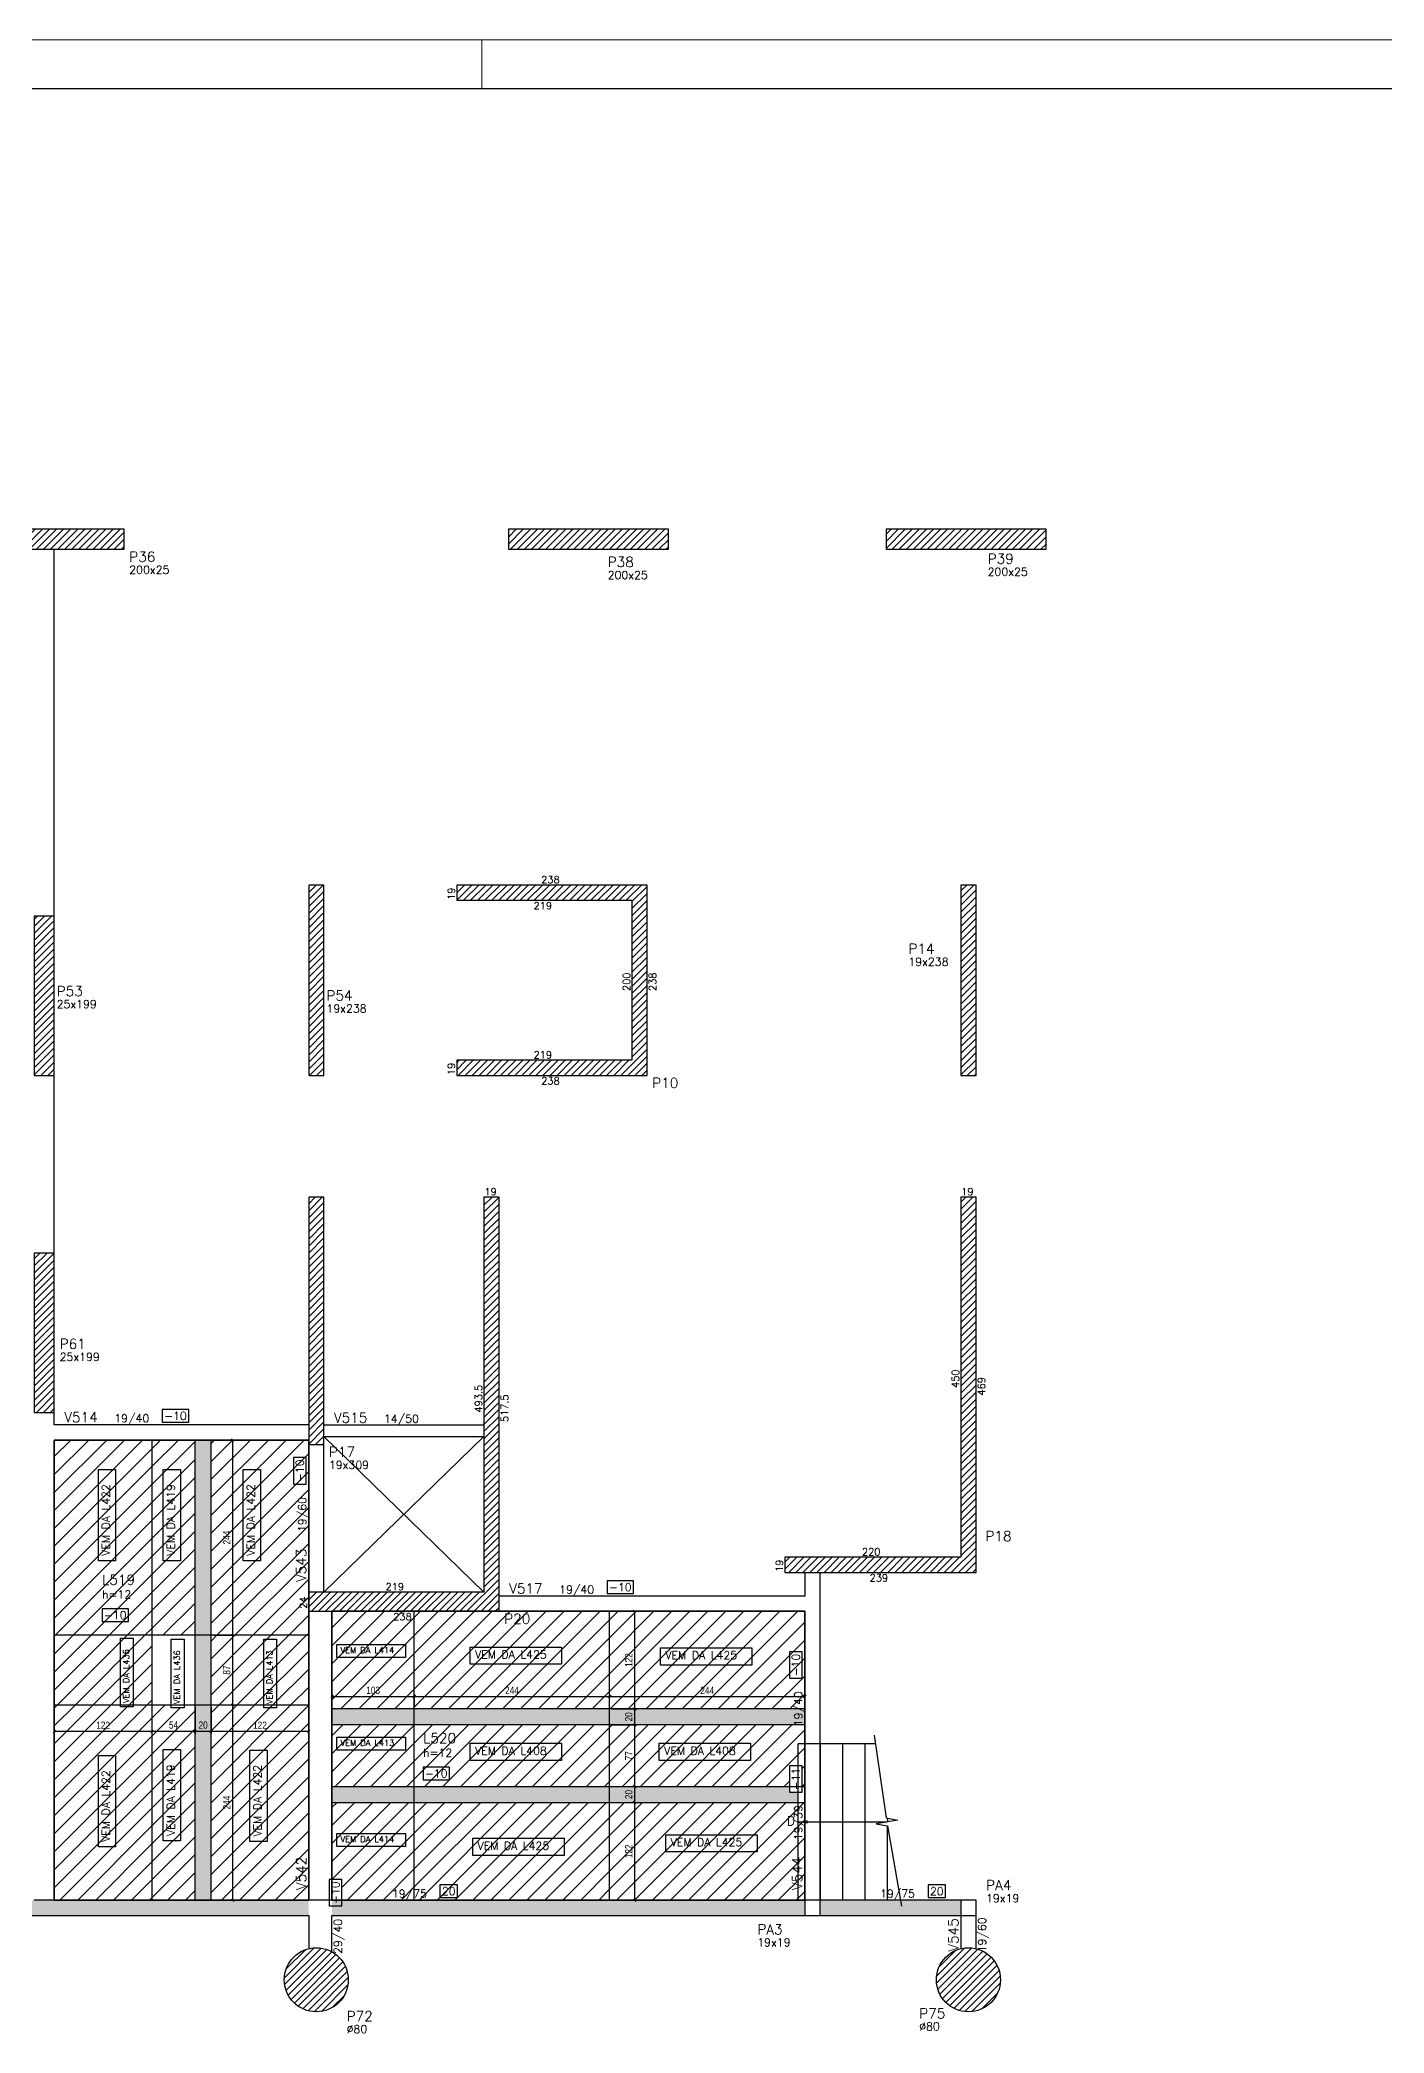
# Model space of a CAD drawing. Extents: x 1860 to 8661, y -614 to 3837.
# Drawn here: x 3598 to 5278, y 1347 to 3837 of the extents above; entities that cross this region are included whole.
import ezdxf
from ezdxf.enums import TextEntityAlignment as Align

# ---------------------------------------------------------------- set-up
doc = ezdxf.new("R2010")
doc.units = 0
for name, color, linetype in [('COTA', 241, 'Continuous'), ('F-AUX', 2, 'Continuous'), ('F-DESNIVEL-1', 254, 'Continuous'), ('F-ESCADAS', 2, 'Continuous'), ('F-LAJES-DIM', 2, 'Continuous'), ('F-LAJES-NOME', 4, 'Continuous'), ('F-PILARES-DIM', 172, 'Continuous'), ('F-PILARES-HACH', 174, 'Continuous'), ('F-PILARES-M', 170, 'Continuous'), ('F-PILARES-NOME', 170, 'Continuous'), ('F-PILARES-S', 170, 'Continuous'), ('F-VIGAS', 3, 'Continuous'), ('F-VIGAS-DIM', 2, 'Continuous'), ('F-VIGAS-NOME', 4, 'Continuous'), ('F-VÃO', 1, 'Continuous'), ('Painéis', 200, 'Continuous')]:
    doc.layers.add(name, color=color, linetype=linetype)
doc.layers.add('FOLHA', color=255, linetype='Continuous', lineweight=5)
doc.layers.add('Hachura', color=251, linetype='Continuous', lineweight=9)
doc.styles.add('5385-ARQ-PB-BAS-PLA-TER-TORRE-A-106-TXT$0$R60-75', font='romans.shx', dxfattribs={"height": 0.1125})
doc.styles.add('COTA TECNICA-50', font='techl___.ttf', dxfattribs={"height": 9})
doc.styles.add('MCP', font='romans.shx')
doc.styles.add('ROMANS', font='romans.shx')
doc.dimstyles.new('COTA PAINEL-50', dxfattribs={"dimtxt": 9, "dimasz": 3, "dimexe": 3, "dimexo": 3, "dimgap": 3, "dimtad": 1, "dimdec": 1, "dimzin": 12, "dimdsep": 46, "dimtxsty": 'COTA TECNICA-50', "dimblk1": 'OBLIQUE', "dimblk2": 'OBLIQUE', "dimsah": 1, "dimcen": 0.9, "dimclrd": 4, "dimclre": 4, "dimclrt": 240, "dimadec": 1, "dimazin": 3, "dimtfac": 1, "dimtdec": 1, "dimtmove": 0, "dimatfit": 3, "dimfxl": 1, "dimtolj": 1, "dimtzin": 12, "dimarcsym": 0})
pattern_1 = [(45, (4153.2724, 6897.782), (-4.4194174, 4.4194174), [])]

# ---------------------------------------------------------------- blocks, each defined once
blk = doc.blocks.new('*U10')
at = {"layer": 'F-LAJES-DIM', "color": 1}
blk.add_lwpolyline([(0, 0), (33, 0), (33, 16), (0, 16)], close=True, dxfattribs=at)
at = {"layer": 'F-LAJES-DIM', "style": 'MCP'}
blk.add_attdef('DIM', text='', height=10, dxfattribs=at).set_placement((16.5, 8), align=Align.MIDDLE_CENTER)
blk = doc.blocks.new('*U8')
at = {"layer": 'F-VIGAS-DIM', "color": 1}
blk.add_lwpolyline([(0, 0), (33, 0), (33, 16), (0, 16)], close=True, dxfattribs=at)
at = {"layer": 'F-VIGAS-DIM', "style": 'MCP'}
blk.add_attdef('DIM', text='', height=10, dxfattribs=at).set_placement((16.5, 8), align=Align.MIDDLE_CENTER)
blk = doc.blocks.new('*U7')
at = {"layer": 'F-VIGAS-DIM', "color": 1}
blk.add_lwpolyline([(0, 0), (22, 0), (22, 16), (0, 16)], close=True, dxfattribs=at)
at = {"layer": 'F-VIGAS-DIM', "style": 'MCP'}
blk.add_attdef('DIM', text='', height=10, dxfattribs=at).set_placement((11, 8), align=Align.MIDDLE_CENTER)
blk = doc.blocks.new('_Oblique')
at = {"color": 0, "linetype": 'ByBlock', "lineweight": -2}
blk.add_line((-0.5, -0.5), (0.5, 0.5), dxfattribs=at)
blk = doc.blocks.new('*D43')
at = {"layer": 'Defpoints', "color": 0, "transparency": 16777216}
for p in [(3616.3, 1756.8), (3738.3, 1756.8), (3738.3, 1723.9)]:
    blk.add_point(p, dxfattribs=at)
at = {"layer": 'Painéis', "color": 4, "lineweight": -2, "transparency": 16777216}
for p, q in [((3616.3, 1753.8), (3616.3, 1720.9)), ((3738.3, 1753.8), (3738.3, 1720.9)), ((3616.3, 1723.9), (3738.3, 1723.9))]:
    blk.add_line(p, q, dxfattribs=at)
at = {"layer": 'Painéis', "color": 4, "lineweight": -2, "transparency": 16777216, "xscale": 3, "yscale": 3, "zscale": 3, "rotation": 180}
blk.add_blockref('_Oblique', (3616.3, 1723.9), dxfattribs=at)
at = {"layer": 'Painéis', "color": 4, "lineweight": -2, "transparency": 16777216, "xscale": 3, "yscale": 3, "zscale": 3}
blk.add_blockref('_Oblique', (3738.3, 1723.9), dxfattribs=at)
at = {"layer": 'Painéis', "color": 240, "transparency": 16777216, "insert": (3677.3, 1731.4), "char_height": 9, "attachment_point": 5, "style": 'COTA TECNICA-50'}
blk.add_mtext('\\A1;122', dxfattribs=at)
blk = doc.blocks.new('*D44')
at = {"layer": 'Defpoints', "color": 0, "transparency": 16777216}
for p in [(3738.3, 1756.8), (3792.3, 1756.8), (3792.3, 1723.9)]:
    blk.add_point(p, dxfattribs=at)
at = {"layer": 'Painéis', "color": 4, "lineweight": -2, "transparency": 16777216}
for p, q in [((3738.3, 1753.8), (3738.3, 1720.9)), ((3792.3, 1753.8), (3792.3, 1720.9)), ((3738.3, 1723.9), (3792.3, 1723.9))]:
    blk.add_line(p, q, dxfattribs=at)
at = {"layer": 'Painéis', "color": 4, "lineweight": -2, "transparency": 16777216, "xscale": 3, "yscale": 3, "zscale": 3, "rotation": 180}
blk.add_blockref('_Oblique', (3738.3, 1723.9), dxfattribs=at)
at = {"layer": 'Painéis', "color": 4, "lineweight": -2, "transparency": 16777216, "xscale": 3, "yscale": 3, "zscale": 3}
blk.add_blockref('_Oblique', (3792.3, 1723.9), dxfattribs=at)
at = {"layer": 'Painéis', "color": 240, "transparency": 16777216, "insert": (3765.3, 1731.5), "char_height": 9, "attachment_point": 5, "style": 'COTA TECNICA-50'}
blk.add_mtext('\\A1;54', dxfattribs=at)
blk = doc.blocks.new('*D45')
at = {"layer": 'Defpoints', "color": 0, "transparency": 16777216}
for p in [(3792.3, 1756.8), (3812.3, 1756.8), (3812.3, 1723.9)]:
    blk.add_point(p, dxfattribs=at)
at = {"layer": 'Painéis', "color": 4, "lineweight": -2, "transparency": 16777216}
for p, q in [((3792.3, 1753.8), (3792.3, 1720.9)), ((3812.3, 1753.8), (3812.3, 1720.9)), ((3792.3, 1723.9), (3812.3, 1723.9))]:
    blk.add_line(p, q, dxfattribs=at)
at = {"layer": 'Painéis', "color": 4, "lineweight": -2, "transparency": 16777216, "xscale": 3, "yscale": 3, "zscale": 3, "rotation": 180}
blk.add_blockref('_Oblique', (3792.3, 1723.9), dxfattribs=at)
at = {"layer": 'Painéis', "color": 4, "lineweight": -2, "transparency": 16777216, "xscale": 3, "yscale": 3, "zscale": 3}
blk.add_blockref('_Oblique', (3812.3, 1723.9), dxfattribs=at)
at = {"layer": 'Painéis', "color": 240, "transparency": 16777216, "insert": (3802.3, 1731.5), "char_height": 9, "attachment_point": 5, "style": 'COTA TECNICA-50'}
blk.add_mtext('\\A1;20', dxfattribs=at)
blk = doc.blocks.new('*D46')
at = {"layer": 'Defpoints', "color": 0, "transparency": 16777216}
for p in [(3812.3, 1756.8), (3934.3, 1756.8), (3934.3, 1723.9)]:
    blk.add_point(p, dxfattribs=at)
at = {"layer": 'Painéis', "color": 4, "lineweight": -2, "transparency": 16777216}
for p, q in [((3812.3, 1753.8), (3812.3, 1720.9)), ((3934.3, 1753.8), (3934.3, 1720.9)), ((3812.3, 1723.9), (3934.3, 1723.9))]:
    blk.add_line(p, q, dxfattribs=at)
at = {"layer": 'Painéis', "color": 4, "lineweight": -2, "transparency": 16777216, "xscale": 3, "yscale": 3, "zscale": 3, "rotation": 180}
blk.add_blockref('_Oblique', (3812.3, 1723.9), dxfattribs=at)
at = {"layer": 'Painéis', "color": 4, "lineweight": -2, "transparency": 16777216, "xscale": 3, "yscale": 3, "zscale": 3}
blk.add_blockref('_Oblique', (3934.3, 1723.9), dxfattribs=at)
at = {"layer": 'Painéis', "color": 240, "transparency": 16777216, "insert": (3873.3, 1731.4), "char_height": 9, "attachment_point": 5, "style": 'COTA TECNICA-50'}
blk.add_mtext('\\A1;122', dxfattribs=at)
blk = doc.blocks.new('*D47')
at = {"layer": 'Defpoints', "color": 0, "transparency": 16777216}
for p in [(3812.3, 1756.8), (3839.3, 1756.8), (3812.3, 1512.8)]:
    blk.add_point(p, dxfattribs=at)
at = {"layer": 'Painéis', "color": 4, "lineweight": -2, "transparency": 16777216}
for p, q in [((3815.3, 1756.8), (3842.3, 1756.8)), ((3839.3, 1512.8), (3839.3, 1756.8)), ((3815.3, 1512.8), (3842.3, 1512.8))]:
    blk.add_line(p, q, dxfattribs=at)
at = {"layer": 'Painéis', "color": 4, "lineweight": -2, "transparency": 16777216, "xscale": 3, "yscale": 3, "zscale": 3}
for p, rotation in [((3839.3, 1756.8), 90), ((3839.3, 1512.8), 270)]:
    blk.add_blockref('_Oblique', p, dxfattribs=dict(at, rotation=rotation))
at = {"layer": 'Painéis', "color": 240, "transparency": 16777216, "insert": (3831.8, 1634.8), "char_height": 9, "attachment_point": 5, "rotation": 90, "style": 'COTA TECNICA-50'}
blk.add_mtext('\\A1;244', dxfattribs=at)
blk = doc.blocks.new('*D48')
at = {"layer": 'Defpoints', "color": 0, "transparency": 16777216}
for p in [(3812.3, 1843.8), (3839.3, 1843.8), (3812.3, 1756.8)]:
    blk.add_point(p, dxfattribs=at)
at = {"layer": 'Painéis', "color": 4, "lineweight": -2, "transparency": 16777216}
for p, q in [((3815.3, 1843.8), (3842.3, 1843.8)), ((3839.3, 1756.8), (3839.3, 1843.8)), ((3815.3, 1756.8), (3842.3, 1756.8))]:
    blk.add_line(p, q, dxfattribs=at)
at = {"layer": 'Painéis', "color": 4, "lineweight": -2, "transparency": 16777216, "xscale": 3, "yscale": 3, "zscale": 3}
for p, rotation in [((3839.3, 1843.8), 90), ((3839.3, 1756.8), 270)]:
    blk.add_blockref('_Oblique', p, dxfattribs=dict(at, rotation=rotation))
at = {"layer": 'Painéis', "color": 240, "transparency": 16777216, "insert": (3831.7, 1800.3), "char_height": 9, "attachment_point": 5, "rotation": 90, "style": 'COTA TECNICA-50'}
blk.add_mtext('\\A1;87', dxfattribs=at)
blk = doc.blocks.new('*D49')
at = {"layer": 'Defpoints', "color": 0, "transparency": 16777216}
for p in [(3812.3, 2087.8), (3839.3, 2087.8), (3812.3, 1843.8)]:
    blk.add_point(p, dxfattribs=at)
at = {"layer": 'Painéis', "color": 4, "lineweight": -2, "transparency": 16777216}
for p, q in [((3815.3, 2087.8), (3842.3, 2087.8)), ((3839.3, 1843.8), (3839.3, 2087.8)), ((3815.3, 1843.8), (3842.3, 1843.8))]:
    blk.add_line(p, q, dxfattribs=at)
at = {"layer": 'Painéis', "color": 4, "lineweight": -2, "transparency": 16777216, "xscale": 3, "yscale": 3, "zscale": 3}
for p, rotation in [((3839.3, 2087.8), 90), ((3839.3, 1843.8), 270)]:
    blk.add_blockref('_Oblique', p, dxfattribs=dict(at, rotation=rotation))
at = {"layer": 'Painéis', "color": 240, "transparency": 16777216, "insert": (3831.8, 1965.8), "char_height": 9, "attachment_point": 5, "rotation": 90, "style": 'COTA TECNICA-50'}
blk.add_mtext('\\A1;244', dxfattribs=at)
blk = doc.blocks.new('*D50')
at = {"layer": 'Defpoints', "color": 0, "transparency": 16777216}
for p in [(3963.3, 1751.8), (4066.3, 1767.3), (4066.3, 1751.8)]:
    blk.add_point(p, dxfattribs=at)
at = {"layer": 'Painéis', "color": 4, "lineweight": -2, "transparency": 16777216}
for p, q in [((3963.3, 1754.8), (3963.3, 1770.3)), ((4066.3, 1754.8), (4066.3, 1770.3)), ((3963.3, 1767.3), (4066.3, 1767.3))]:
    blk.add_line(p, q, dxfattribs=at)
at = {"layer": 'Painéis', "color": 4, "lineweight": -2, "transparency": 16777216, "xscale": 3, "yscale": 3, "zscale": 3, "rotation": 180}
blk.add_blockref('_Oblique', (3963.3, 1767.3), dxfattribs=at)
at = {"layer": 'Painéis', "color": 4, "lineweight": -2, "transparency": 16777216, "xscale": 3, "yscale": 3, "zscale": 3}
blk.add_blockref('_Oblique', (4066.3, 1767.3), dxfattribs=at)
at = {"layer": 'Painéis', "color": 240, "transparency": 16777216, "insert": (4014.8, 1775), "char_height": 9, "attachment_point": 5, "style": 'COTA TECNICA-50'}
blk.add_mtext('\\A1;103', dxfattribs=at)
blk = doc.blocks.new('*D51')
at = {"layer": 'Defpoints', "color": 0, "transparency": 16777216}
for p in [(4066.3, 1751.8), (4310.3, 1767.3), (4310.3, 1751.8)]:
    blk.add_point(p, dxfattribs=at)
at = {"layer": 'Painéis', "color": 4, "lineweight": -2, "transparency": 16777216}
for p, q in [((4066.3, 1754.8), (4066.3, 1770.3)), ((4310.3, 1754.8), (4310.3, 1770.3)), ((4066.3, 1767.3), (4310.3, 1767.3))]:
    blk.add_line(p, q, dxfattribs=at)
at = {"layer": 'Painéis', "color": 4, "lineweight": -2, "transparency": 16777216, "xscale": 3, "yscale": 3, "zscale": 3, "rotation": 180}
blk.add_blockref('_Oblique', (4066.3, 1767.3), dxfattribs=at)
at = {"layer": 'Painéis', "color": 4, "lineweight": -2, "transparency": 16777216, "xscale": 3, "yscale": 3, "zscale": 3}
blk.add_blockref('_Oblique', (4310.3, 1767.3), dxfattribs=at)
at = {"layer": 'Painéis', "color": 240, "transparency": 16777216, "insert": (4188.3, 1774.9), "char_height": 9, "attachment_point": 5, "style": 'COTA TECNICA-50'}
blk.add_mtext('\\A1;244', dxfattribs=at)
blk = doc.blocks.new('*D52')
at = {"layer": 'Defpoints', "color": 0, "transparency": 16777216}
for p in [(4310.3, 1751.8), (4554.3, 1767.3), (4554.3, 1751.8)]:
    blk.add_point(p, dxfattribs=at)
at = {"layer": 'Painéis', "color": 4, "lineweight": -2, "transparency": 16777216}
for p, q in [((4310.3, 1754.8), (4310.3, 1770.3)), ((4554.3, 1754.8), (4554.3, 1770.3)), ((4310.3, 1767.3), (4554.3, 1767.3))]:
    blk.add_line(p, q, dxfattribs=at)
at = {"layer": 'Painéis', "color": 4, "lineweight": -2, "transparency": 16777216, "xscale": 3, "yscale": 3, "zscale": 3, "rotation": 180}
blk.add_blockref('_Oblique', (4310.3, 1767.3), dxfattribs=at)
at = {"layer": 'Painéis', "color": 4, "lineweight": -2, "transparency": 16777216, "xscale": 3, "yscale": 3, "zscale": 3}
blk.add_blockref('_Oblique', (4554.3, 1767.3), dxfattribs=at)
at = {"layer": 'Painéis', "color": 240, "transparency": 16777216, "insert": (4432.3, 1774.9), "char_height": 9, "attachment_point": 5, "style": 'COTA TECNICA-50'}
blk.add_mtext('\\A1;244', dxfattribs=at)
blk = doc.blocks.new('*D53')
at = {"layer": 'Defpoints', "color": 0, "transparency": 16777216}
for p in [(4310.3, 1634.8), (4341.8, 1634.8), (4310.3, 1512.8)]:
    blk.add_point(p, dxfattribs=at)
at = {"layer": 'Painéis', "color": 4, "lineweight": -2, "transparency": 16777216}
for p, q in [((4313.3, 1634.8), (4344.8, 1634.8)), ((4341.8, 1512.8), (4341.8, 1634.8)), ((4313.3, 1512.8), (4344.8, 1512.8))]:
    blk.add_line(p, q, dxfattribs=at)
at = {"layer": 'Painéis', "color": 4, "lineweight": -2, "transparency": 16777216, "xscale": 3, "yscale": 3, "zscale": 3}
for p, rotation in [((4341.8, 1634.8), 90), ((4341.8, 1512.8), 270)]:
    blk.add_blockref('_Oblique', p, dxfattribs=dict(at, rotation=rotation))
at = {"layer": 'Painéis', "color": 240, "transparency": 16777216, "insert": (4334.2, 1573.8), "char_height": 9, "attachment_point": 5, "rotation": 90, "style": 'COTA TECNICA-50'}
blk.add_mtext('\\A1;122', dxfattribs=at)
blk = doc.blocks.new('*D54')
at = {"layer": 'Defpoints', "color": 0, "transparency": 16777216}
for p in [(4310.3, 1654.8), (4341.8, 1654.8), (4310.3, 1634.8)]:
    blk.add_point(p, dxfattribs=at)
at = {"layer": 'Painéis', "color": 4, "lineweight": -2, "transparency": 16777216}
for p, q in [((4313.3, 1654.8), (4344.8, 1654.8)), ((4341.8, 1634.8), (4341.8, 1654.8)), ((4313.3, 1634.8), (4344.8, 1634.8))]:
    blk.add_line(p, q, dxfattribs=at)
at = {"layer": 'Painéis', "color": 4, "lineweight": -2, "transparency": 16777216, "xscale": 3, "yscale": 3, "zscale": 3}
for p, rotation in [((4341.8, 1654.8), 90), ((4341.8, 1634.8), 270)]:
    blk.add_blockref('_Oblique', p, dxfattribs=dict(at, rotation=rotation))
at = {"layer": 'Painéis', "color": 240, "transparency": 16777216, "insert": (4334.2, 1644.8), "char_height": 9, "attachment_point": 5, "rotation": 90, "style": 'COTA TECNICA-50'}
blk.add_mtext('\\A1;20', dxfattribs=at)
blk = doc.blocks.new('*D55')
at = {"layer": 'Defpoints', "color": 0, "transparency": 16777216}
for p in [(4310.3, 1731.8), (4341.8, 1731.8), (4310.3, 1654.8)]:
    blk.add_point(p, dxfattribs=at)
at = {"layer": 'Painéis', "color": 4, "lineweight": -2, "transparency": 16777216}
for p, q in [((4313.3, 1731.8), (4344.8, 1731.8)), ((4341.8, 1654.8), (4341.8, 1731.8)), ((4313.3, 1654.8), (4344.8, 1654.8))]:
    blk.add_line(p, q, dxfattribs=at)
at = {"layer": 'Painéis', "color": 4, "lineweight": -2, "transparency": 16777216, "xscale": 3, "yscale": 3, "zscale": 3}
for p, rotation in [((4341.8, 1731.8), 90), ((4341.8, 1654.8), 270)]:
    blk.add_blockref('_Oblique', p, dxfattribs=dict(at, rotation=rotation))
at = {"layer": 'Painéis', "color": 240, "transparency": 16777216, "insert": (4334.2, 1693.3), "char_height": 9, "attachment_point": 5, "rotation": 90, "style": 'COTA TECNICA-50'}
blk.add_mtext('\\A1;77', dxfattribs=at)
blk = doc.blocks.new('*D56')
at = {"layer": 'Defpoints', "color": 0, "transparency": 16777216}
for p in [(4310.3, 1751.8), (4341.8, 1751.8), (4310.3, 1731.8)]:
    blk.add_point(p, dxfattribs=at)
at = {"layer": 'Painéis', "color": 4, "lineweight": -2, "transparency": 16777216}
for p, q in [((4313.3, 1751.8), (4344.8, 1751.8)), ((4341.8, 1731.8), (4341.8, 1751.8)), ((4313.3, 1731.8), (4344.8, 1731.8))]:
    blk.add_line(p, q, dxfattribs=at)
at = {"layer": 'Painéis', "color": 4, "lineweight": -2, "transparency": 16777216, "xscale": 3, "yscale": 3, "zscale": 3}
for p, rotation in [((4341.8, 1751.8), 90), ((4341.8, 1731.8), 270)]:
    blk.add_blockref('_Oblique', p, dxfattribs=dict(at, rotation=rotation))
at = {"layer": 'Painéis', "color": 240, "transparency": 16777216, "insert": (4334.2, 1741.8), "char_height": 9, "attachment_point": 5, "rotation": 90, "style": 'COTA TECNICA-50'}
blk.add_mtext('\\A1;20', dxfattribs=at)
blk = doc.blocks.new('*D57')
at = {"layer": 'Defpoints', "color": 0, "transparency": 16777216}
for p in [(4310.3, 1873.8), (4341.8, 1873.8), (4310.3, 1751.8)]:
    blk.add_point(p, dxfattribs=at)
at = {"layer": 'Painéis', "color": 4, "lineweight": -2, "transparency": 16777216}
for p, q in [((4313.3, 1873.8), (4344.8, 1873.8)), ((4341.8, 1751.8), (4341.8, 1873.8)), ((4313.3, 1751.8), (4344.8, 1751.8))]:
    blk.add_line(p, q, dxfattribs=at)
at = {"layer": 'Painéis', "color": 4, "lineweight": -2, "transparency": 16777216, "xscale": 3, "yscale": 3, "zscale": 3}
for p, rotation in [((4341.8, 1873.8), 90), ((4341.8, 1751.8), 270)]:
    blk.add_blockref('_Oblique', p, dxfattribs=dict(at, rotation=rotation))
at = {"layer": 'Painéis', "color": 240, "transparency": 16777216, "insert": (4334.2, 1812.8), "char_height": 9, "attachment_point": 5, "rotation": 90, "style": 'COTA TECNICA-50'}
blk.add_mtext('\\A1;122', dxfattribs=at)

msp = doc.modelspace()

# ---------------------------------------------------------------- hatches: boundary and pattern name
at = {"layer": 'F-PILARES-HACH', "linetype": 'Continuous'}
h = msp.add_hatch(dxfattribs=at)
h.set_pattern_fill('ANSI31', color=256, scale=50, style=0)
h.set_pattern_definition(pattern_1)
h.paths.add_polyline_path([(3503.77, 3200.78), (3703.77, 3200.78), (3703.77, 3225.78), (3503.77, 3225.78)], flags=16)
h = msp.add_hatch(dxfattribs=at)
h.set_pattern_fill('ANSI31', color=256, scale=50, style=0)
h.set_pattern_definition(pattern_1)
h.paths.add_polyline_path([(4183.77, 3200.78), (4383.77, 3200.78), (4383.77, 3225.78), (4183.77, 3225.78)], flags=16)
h = msp.add_hatch(dxfattribs=at)
h.set_pattern_fill('ANSI31', color=256, scale=50, style=0)
h.set_pattern_definition(pattern_1)
h.paths.add_polyline_path([(4655.77, 3200.78), (4855.77, 3200.78), (4855.77, 3225.78), (4655.77, 3225.78)], flags=16)
h = msp.add_hatch(dxfattribs=at)
h.set_pattern_fill('ANSI31', color=256, scale=50, style=0)
h.set_pattern_definition(pattern_1)
h.paths.add_polyline_path([(3934.27, 2543.28), (3953.27, 2543.28), (3953.27, 2781.28), (3934.27, 2781.28)], flags=16)
h = msp.add_hatch(dxfattribs=at)
h.set_pattern_fill('ANSI31', color=256, scale=50, style=0)
h.set_pattern_definition(pattern_1)
h.paths.add_polyline_path([(4357.27, 2543.28), (4357.27, 2781.28), (4119.27, 2781.28), (4119.27, 2762.28), (4338.27, 2762.28), (4338.27, 2562.28), (4119.27, 2562.28), (4119.27, 2543.28)], flags=16)
h = msp.add_hatch(dxfattribs=at)
h.set_pattern_fill('ANSI31', color=256, scale=50, style=0)
h.set_pattern_definition(pattern_1)
h.paths.add_polyline_path([(4749.27, 2543.28), (4768.27, 2543.28), (4768.27, 2781.28), (4749.27, 2781.28)], flags=16)
h = msp.add_hatch(dxfattribs=at)
h.set_pattern_fill('ANSI31', color=256, scale=50, style=0)
h.set_pattern_definition(pattern_1)
h.paths.add_polyline_path([(3591.27, 2543.28), (3616.27, 2543.28), (3616.27, 2742.28), (3591.27, 2742.28)], flags=16)
h = msp.add_hatch(dxfattribs=at)
h.set_pattern_fill('ANSI31', color=256, scale=50, style=0)
h.set_pattern_definition(pattern_1)
h.paths.add_polyline_path([(3934.27, 2082.28), (3953.27, 2082.28), (3953.27, 2391.28), (3934.27, 2391.28)], flags=16)
h = msp.add_hatch(dxfattribs=at)
h.set_pattern_fill('ANSI31', color=256, scale=50, style=0)
h.set_pattern_definition(pattern_1)
h.paths.add_polyline_path([(4172.27, 1873.78), (4172.27, 2391.28), (4153.27, 2391.28), (4153.27, 1897.78), (3934.27, 1897.78), (3934.27, 1873.78)], flags=16)
h = msp.add_hatch(dxfattribs=at)
h.set_pattern_fill('ANSI31', color=256, scale=50, style=0)
h.set_pattern_definition(pattern_1)
h.paths.add_polyline_path([(4768.27, 1922.28), (4768.27, 2391.28), (4749.27, 2391.28), (4749.27, 1941.28), (4529.27, 1941.28), (4529.27, 1922.28)], flags=16)
h = msp.add_hatch(dxfattribs=at)
h.set_pattern_fill('ANSI31', color=256, scale=50, style=0)
h.set_pattern_definition(pattern_1)
h.paths.add_polyline_path([(3591.27, 2122.28), (3616.27, 2122.28), (3616.27, 2321.28), (3591.27, 2321.28)], flags=16)
h = msp.add_hatch(dxfattribs=at)
h.set_pattern_fill('ANSI31', color=256, scale=50)
h.set_pattern_definition(pattern_1)
edge = h.paths.add_edge_path()
edge.add_arc((3943.77, 1413.28), 40, 0, 360)
h = msp.add_hatch(dxfattribs=at)
h.set_pattern_fill('ANSI31', color=256, scale=50)
h.set_pattern_definition(pattern_1)
edge = h.paths.add_edge_path()
edge.add_arc((4758.77, 1413.28), 40, 0, 360)
at = {"layer": 'Hachura'}
h = msp.add_hatch(dxfattribs=at)
h.set_pattern_fill('ANSI31', color=256, scale=5)
h.paths.add_polyline_path([(3616.27, 1843.78), (3738.27, 1843.78), (3738.27, 2087.78), (3616.27, 2087.78)])
h = msp.add_hatch(dxfattribs=at)
h.set_pattern_fill('ANSI31', color=256, scale=5)
h.paths.add_polyline_path([(3792.27, 2087.78), (3738.27, 2087.78), (3738.27, 1843.78), (3792.27, 1843.78)])
at = {"layer": 'Hachura', "linetype": 'ByBlock'}
h = msp.add_hatch(color=256, dxfattribs=at)
h.dxf.hatch_style = 1
h.paths.add_polyline_path([(3812.27, 2087.78), (3792.27, 2087.78), (3792.27, 1843.78), (3812.27, 1843.78)])
at = {"layer": 'Hachura'}
h = msp.add_hatch(dxfattribs=at)
h.set_pattern_fill('ANSI31', color=256, scale=5)
h.paths.add_polyline_path([(3934.27, 2087.78), (3812.27, 2087.78), (3812.27, 1843.78), (3934.27, 1843.78)])
h = msp.add_hatch(dxfattribs=at)
h.set_pattern_fill('ANSI31', color=256, scale=5)
h.paths.add_polyline_path([(4066.27, 1751.78), (4066.27, 1873.78), (3963.27, 1873.78), (3963.27, 1751.78)])
h = msp.add_hatch(dxfattribs=at)
h.set_pattern_fill('ANSI31', color=256, scale=5)
h.paths.add_polyline_path([(4066.27, 1751.78), (4310.27, 1751.78), (4310.27, 1873.78), (4066.27, 1873.78)])
h = msp.add_hatch(dxfattribs=at)
h.set_pattern_fill('ANSI31', color=256, scale=5)
h.paths.add_polyline_path([(4554.27, 1751.78), (4554.27, 1873.78), (4310.27, 1873.78), (4310.27, 1751.78)])
h = msp.add_hatch(dxfattribs=at)
h.set_pattern_fill('ANSI31', color=256, scale=5)
h.paths.add_polyline_path([(3616.27, 1843.78), (3616.27, 1756.78), (3738.27, 1756.78), (3738.27, 1843.78)])
at = {"layer": 'Hachura', "linetype": 'ByBlock'}
h = msp.add_hatch(color=256, dxfattribs=at)
h.dxf.hatch_style = 1
h.paths.add_polyline_path([(3792.27, 1756.78), (3812.27, 1756.78), (3812.27, 1843.78), (3792.27, 1843.78)])
at = {"layer": 'Hachura'}
h = msp.add_hatch(dxfattribs=at)
h.set_pattern_fill('ANSI31', color=256, scale=5)
h.paths.add_polyline_path([(3934.27, 1756.78), (3934.27, 1843.78), (3812.27, 1843.78), (3812.27, 1756.78)])
h = msp.add_hatch(dxfattribs=at)
h.set_pattern_fill('ANSI31', color=256, scale=5)
h.paths.add_polyline_path([(3738.27, 1756.78), (3616.27, 1756.78), (3616.27, 1512.78), (3738.27, 1512.78)])
h = msp.add_hatch(dxfattribs=at)
h.set_pattern_fill('ANSI31', color=256, scale=5)
h.paths.add_polyline_path([(3792.27, 1756.78), (3778.6, 1756.78), (3778.6, 1753.23), (3762.44, 1753.23), (3762.44, 1756.78), (3738.27, 1756.78), (3738.27, 1512.78), (3792.27, 1512.78)])
at = {"layer": 'Hachura', "linetype": 'ByBlock'}
h = msp.add_hatch(color=256, dxfattribs=at)
h.dxf.hatch_style = 1
h.paths.add_polyline_path([(3812.27, 1756.78), (3792.27, 1756.78), (3792.27, 1512.78), (3812.27, 1512.78)])
at = {"layer": 'Hachura'}
h = msp.add_hatch(dxfattribs=at)
h.set_pattern_fill('ANSI31', color=256, scale=5)
h.paths.add_polyline_path([(3934.27, 1512.78), (3934.27, 1756.78), (3812.27, 1756.78), (3812.27, 1512.78)])
at = {"layer": 'Hachura', "linetype": 'ByBlock'}
h = msp.add_hatch(color=256, dxfattribs=at)
h.dxf.hatch_style = 1
h.paths.add_polyline_path([(3963.27, 1751.78), (3963.27, 1731.78), (4066.27, 1731.78), (4066.27, 1751.78)])
h = msp.add_hatch(color=256, dxfattribs=at)
h.dxf.hatch_style = 1
h.paths.add_polyline_path([(4066.27, 1751.78), (4066.27, 1731.78), (4310.27, 1731.78), (4310.27, 1751.78)])
h = msp.add_hatch(color=256, dxfattribs=at)
h.dxf.hatch_style = 1
h.paths.add_polyline_path([(4554.27, 1731.78), (4554.27, 1751.78), (4310.27, 1751.78), (4310.27, 1731.78)])
at = {"layer": 'Hachura'}
h = msp.add_hatch(dxfattribs=at)
h.set_pattern_fill('ANSI31', color=256, scale=5)
h.paths.add_polyline_path([(4066.27, 1731.78), (3963.27, 1731.78), (3963.27, 1654.78), (4066.27, 1654.78)])
h = msp.add_hatch(dxfattribs=at)
h.set_pattern_fill('ANSI31', color=256, scale=5)
h.paths.add_polyline_path([(4310.27, 1654.78), (4310.27, 1731.78), (4066.27, 1731.78), (4066.27, 1654.78)])
h = msp.add_hatch(dxfattribs=at)
h.set_pattern_fill('ANSI31', color=256, scale=5)
h.paths.add_polyline_path([(4535.15, 1654.78), (4535.15, 1680.78), (4551.15, 1680.78), (4551.15, 1654.78), (4554.27, 1654.78), (4554.27, 1731.78), (4310.27, 1731.78), (4310.27, 1654.78)])
at = {"layer": 'Hachura', "linetype": 'ByBlock'}
h = msp.add_hatch(color=256, dxfattribs=at)
h.dxf.hatch_style = 1
h.paths.add_polyline_path([(3963.27, 1654.78), (3963.27, 1634.78), (4066.27, 1634.78), (4066.27, 1654.78)])
h = msp.add_hatch(color=256, dxfattribs=at)
h.dxf.hatch_style = 1
h.paths.add_polyline_path([(4310.27, 1634.78), (4310.27, 1654.78), (4066.27, 1654.78), (4066.27, 1634.78)])
h = msp.add_hatch(color=256, dxfattribs=at)
h.dxf.hatch_style = 1
h.paths.add_polyline_path([(4310.27, 1654.78), (4310.27, 1634.78), (4545.77, 1634.78), (4545.77, 1647.78), (4535.15, 1647.78), (4535.15, 1654.78)])
at = {"layer": 'Hachura'}
h = msp.add_hatch(dxfattribs=at)
h.set_pattern_fill('ANSI31', color=256, scale=5)
h.paths.add_polyline_path([(3963.27, 1634.78), (3963.27, 1538.61), (3975.77, 1538.61), (3975.77, 1512.78), (4066.27, 1512.78), (4066.27, 1634.78)])
h = msp.add_hatch(dxfattribs=at)
h.set_pattern_fill('ANSI31', color=256, scale=5)
h.paths.add_polyline_path([(4066.27, 1634.78), (4066.27, 1512.78), (4310.27, 1512.78), (4310.27, 1634.78)])
h = msp.add_hatch(dxfattribs=at)
h.set_pattern_fill('ANSI31', color=256, scale=5)
h.paths.add_polyline_path([(4554.27, 1512.78), (4554.27, 1634.78), (4310.27, 1634.78), (4310.27, 1512.78)])

# ---------------------------------------------------------------- linework, layer by layer
at = {"color": 30}
msp.add_line((2012.11, 3776.4), (8600.49, 3776.4), dxfattribs=at)
at = {"layer": 'COTA'}
for points in [[(3671.47, 1936.95), (3671.47, 2051.08), (3693.01, 2051.08), (3693.01, 1936.95)], [(3752.43, 1936.95), (3752.43, 2051.08), (3773.97, 2051.08), (3773.97, 1936.95)], [(3852.34, 1936.95), (3852.34, 2051.08), (3873.89, 2051.08), (3873.89, 1936.95)], [(3698.92, 1754.56), (3698.92, 1840.16), (3715.07, 1840.16), (3715.07, 1754.56)], [(3762.44, 1753.23), (3762.44, 1838.83), (3778.6, 1838.83), (3778.6, 1753.23)], [(3878.05, 1753.25), (3878.05, 1838.86), (3894.2, 1838.86), (3894.2, 1753.25)], [(3969.45, 1832.26), (4055.05, 1832.26), (4055.05, 1816.1), (3969.45, 1816.1)], [(4136.08, 1829.12), (4250.21, 1829.12), (4250.21, 1807.57), (4136.08, 1807.57)], [(4374.02, 1828.17), (4488.15, 1828.17), (4488.15, 1806.63), (4374.02, 1806.63)], [(3752.43, 1586.83), (3752.43, 1700.96), (3773.97, 1700.96), (3773.97, 1586.83)], [(3860.85, 1586.15), (3860.85, 1700.28), (3882.39, 1700.28), (3882.39, 1586.15)], [(3969.45, 1716.36), (4055.05, 1716.36), (4055.05, 1700.2), (3969.45, 1700.2)], [(4136.08, 1708.85), (4250.21, 1708.85), (4250.21, 1687.3), (4136.08, 1687.3)], [(4372.4, 1708.85), (4486.54, 1708.85), (4486.54, 1687.3), (4372.4, 1687.3)], [(3671.47, 1579.51), (3671.47, 1693.64), (3693.01, 1693.64), (3693.01, 1579.51)], [(3969.45, 1596.13), (4055.05, 1596.13), (4055.05, 1579.98), (3969.45, 1579.98)], [(4380.54, 1594.61), (4494.68, 1594.61), (4494.68, 1573.07), (4380.54, 1573.07)], [(4139.2, 1590.27), (4253.34, 1590.27), (4253.34, 1568.72), (4139.2, 1568.72)]]:
    msp.add_lwpolyline(points, close=True, dxfattribs=at)
at = {"layer": 'F-AUX', "color": 1}
for points in [[(4640.99, 1719.16), (4656.01, 1615.46), (4670.4, 1612.9), (4643.34, 1608.16), (4657.73, 1605.61), (4675.31, 1505.17)], [(4545.77, 1610.53), (4656.87, 1610.53)]]:
    msp.add_lwpolyline(points, dxfattribs=at)
msp.add_solid([(4557.77, 1612.53), (4545.77, 1610.53), (4557.77, 1608.53)], dxfattribs=at)
at = {"layer": 'F-DESNIVEL-1', "linetype": 'Continuous'}
for points in [[(2933.27, 1493.78), (3603.77, 1493.78), (3603.77, 1512.78)], [(2933.27, 1493.78), (3603.77, 1512.78), (2933.27, 1512.78)], [(3603.77, 1493.78), (3934.27, 1493.78), (3934.27, 1512.78)], [(3603.77, 1493.78), (3934.27, 1512.78), (3603.77, 1512.78)], [(3603.77, 1493.78), (3603.77, 1512.78), (3603.77, 1493.78)], [(3963.27, 1493.78), (4554.17, 1493.78), (4554.17, 1512.78)], [(3963.27, 1493.78), (4554.17, 1512.78), (3963.27, 1512.78)], [(3963.27, 1493.78), (3963.27, 1512.78), (3963.27, 1493.78)], [(4573.27, 1512.78), (4573.27, 1493.78), (4749.17, 1493.78)], [(4573.27, 1512.78), (4749.17, 1493.78), (4749.17, 1512.78)], [(4573.37, 1512.78), (4749.17, 1512.78), (4573.37, 1512.78)]]:
    msp.add_solid(points, dxfattribs=at)
at = {"layer": 'F-ESCADAS'}
for p, q in [((4545.77, 1512.78), (4545.77, 1708.28)), ((4573.77, 1512.78), (4573.77, 1708.28)), ((4601.77, 1512.78), (4601.77, 1708.28)), ((4629.77, 1512.78), (4629.77, 1708.28)), ((4657.77, 1512.78), (4657.77, 1605.39))]:
    msp.add_line(p, q, dxfattribs=at)
for points in [[(4642.57, 1708.28), (4545.77, 1708.28)], [(4657.77, 1615.14), (4657.77, 1610.69)]]:
    msp.add_lwpolyline(points, dxfattribs=at)
at = {"layer": 'F-PILARES-M', "linetype": 'Continuous'}
for points in [[(4554.27, 1493.78), (4573.27, 1493.78), (4573.27, 1512.78), (4554.27, 1512.78), (4554.27, 1493.78)], [(4749.27, 1493.78), (4768.27, 1493.78), (4768.27, 1512.78), (4749.27, 1512.78), (4749.27, 1493.78)]]:
    msp.add_lwpolyline(points, dxfattribs=at)
at = {"layer": 'F-PILARES-S', "linetype": 'Continuous'}
for points in [[(3503.77, 3200.78), (3703.77, 3200.78), (3703.77, 3225.78), (3503.77, 3225.78), (3503.77, 3200.78)], [(4183.77, 3200.78), (4383.77, 3200.78), (4383.77, 3225.78), (4183.77, 3225.78), (4183.77, 3200.78)], [(4655.77, 3200.78), (4855.77, 3200.78), (4855.77, 3225.78), (4655.77, 3225.78), (4655.77, 3200.78)], [(3934.27, 2543.28), (3953.27, 2543.28), (3953.27, 2781.28), (3934.27, 2781.28), (3934.27, 2543.28)], [(4357.27, 2543.28), (4357.27, 2781.28), (4119.27, 2781.28), (4119.27, 2762.28), (4338.27, 2762.28), (4338.27, 2562.28), (4119.27, 2562.28), (4119.27, 2543.28), (4357.27, 2543.28)], [(4749.27, 2543.28), (4768.27, 2543.28), (4768.27, 2781.28), (4749.27, 2781.28), (4749.27, 2543.28)], [(3591.27, 2543.28), (3616.27, 2543.28), (3616.27, 2742.28), (3591.27, 2742.28), (3591.27, 2543.28)], [(3934.27, 2082.28), (3953.27, 2082.28), (3953.27, 2391.28), (3934.27, 2391.28), (3934.27, 2082.28)], [(4172.27, 1873.78), (4172.27, 2391.28), (4153.27, 2391.28), (4153.27, 1897.78), (3934.27, 1897.78), (3934.27, 1873.78), (4172.27, 1873.78)], [(4768.27, 1922.28), (4768.27, 2391.28), (4749.27, 2391.28), (4749.27, 1941.28), (4529.27, 1941.28), (4529.27, 1922.28), (4768.27, 1922.28)], [(3591.27, 2122.28), (3616.27, 2122.28), (3616.27, 2321.28), (3591.27, 2321.28), (3591.27, 2122.28)]]:
    msp.add_lwpolyline(points, dxfattribs=at)
for centre in [(3943.77, 1413.28), (4758.77, 1413.28)]:
    msp.add_circle(centre, 40, dxfattribs=at)
at = {"layer": 'F-VIGAS'}
for points in [[(3616.27, 3113.78), (3616.27, 3200.78)], [(3616.27, 2949.78), (3616.27, 3113.78)], [(3616.27, 2742.28), (3616.27, 2949.78)], [(3616.27, 2321.28), (3616.27, 2543.28)], [(3616.27, 2106.78), (3616.27, 2122.28)], [(3934.27, 2106.78), (3616.27, 2106.78)], [(4153.27, 2106.28), (3953.27, 2106.28)], [(3953.27, 2092.28), (4153.27, 2092.28)], [(3616.27, 1512.78), (3616.27, 2087.78)], [(3616.27, 2087.78), (3934.27, 2087.78)], [(3934.27, 2082.28), (3934.27, 1897.78)], [(3953.27, 1897.78), (3953.27, 2082.28)], [(4554.27, 1922.28), (4554.27, 1892.78)], [(4573.27, 1883.28), (4573.27, 1922.28)], [(3934.27, 1873.78), (3934.27, 1512.78)], [(3963.27, 1512.78), (3963.27, 1873.78)], [(4554.27, 1892.78), (4172.27, 1892.78)], [(4172.27, 1873.78), (4554.27, 1873.78)], [(4554.27, 1873.78), (4554.27, 1512.78)], [(4573.27, 1512.78), (4573.27, 1883.28)], [(3616.27, 1512.78), (3591.27, 1512.78)], [(3934.27, 1512.78), (3616.27, 1512.78)], [(3963.27, 1512.78), (3934.27, 1512.78)], [(3963.27, 1512.78), (3934.27, 1512.78)], [(4554.27, 1512.78), (3963.27, 1512.78)], [(4749.27, 1512.78), (4573.27, 1512.78)], [(2933.27, 1493.78), (3603.77, 1493.78)], [(3603.77, 1493.78), (3934.27, 1493.78)], [(3934.27, 1493.78), (3934.27, 1451.39)], [(3963.27, 1447.44), (3963.27, 1493.78)], [(3963.27, 1493.78), (4554.27, 1493.78)], [(4573.27, 1493.78), (4749.27, 1493.78)], [(4749.27, 1493.78), (4749.27, 1451.39)], [(4768.27, 1451.39), (4768.27, 1493.78)]]:
    msp.add_lwpolyline(points, dxfattribs=at)
at = {"layer": 'F-VÃO'}
for p, q in [((3953.27, 1897.78), (4153.27, 2092.28)), ((3953.27, 2092.28), (4153.27, 1897.78))]:
    msp.add_line(p, q, dxfattribs=at)
at = {"layer": 'FOLHA'}
for p, q in [((1859.7, 3837.36), (8661.45, 3837.36)), ((4150.82, 3837.36), (4150.82, 3776.4))]:
    msp.add_line(p, q, dxfattribs=at)
at = {"layer": 'Painéis'}
for p, q in [((3616.27, 2087.78), (3616.27, 1512.78)), ((3934.27, 2087.78), (3616.27, 2087.78)), ((3738.27, 2087.78), (3738.27, 1512.78)), ((3792.27, 1512.78), (3792.27, 2087.78)), ((3812.27, 1512.78), (3812.27, 2087.78)), ((3934.27, 1512.78), (3934.27, 2087.78)), ((4554.27, 1873.78), (3963.27, 1873.78)), ((3963.27, 1873.78), (3963.27, 1512.78)), ((4066.27, 1512.78), (4066.27, 1873.78)), ((4310.27, 1512.78), (4310.27, 1873.78)), ((4554.27, 1512.78), (4554.27, 1873.78)), ((3934.27, 1843.78), (3616.27, 1843.78)), ((3616.27, 1756.78), (3934.27, 1756.78)), ((4554.27, 1751.78), (3963.27, 1751.78)), ((4554.27, 1731.78), (3963.27, 1731.78)), ((3963.27, 1654.78), (4554.27, 1654.78)), ((3963.27, 1634.78), (4554.27, 1634.78)), ((3616.27, 1512.78), (3934.27, 1512.78)), ((3963.27, 1512.78), (4554.27, 1512.78))]:
    msp.add_line(p, q, dxfattribs=at)

# ---------------------------------------------------------------- block references
at = {"layer": 'F-LAJES-DIM', "linetype": 'Continuous'}
for p in [(3676.02, 1860.95), (4077.21, 1663.03)]:
    msp.add_blockref('*U10', p, dxfattribs=at).add_auto_attribs({'DIM': '-10'})
at = {"layer": 'F-VIGAS-DIM', "linetype": 'Continuous'}
for name, p, values in [('*U8', (3751.27, 2109.91), {'DIM': '-10'}), ('*U8', (4307.27, 1895.91), {'DIM': '-10'}), ('*U7', (4098.27, 1515.91), {'DIM': '20'}), ('*U7', (4708.27, 1515.91), {'DIM': '20'})]:
    msp.add_blockref(name, p, dxfattribs=at).add_auto_attribs(values)
at = {"layer": 'F-VIGAS-DIM', "linetype": 'Continuous', "rotation": 90}
for p, values in [((3931.15, 2032.78), {'DIM': '-10'}), ((4551.15, 1790.07), {'DIM': '-10'}), ((4551.15, 1647.78), {'DIM': '-11'}), ((3975.77, 1505.61), {'DIM': '-10'})]:
    msp.add_blockref('*U8', p, dxfattribs=at).add_auto_attribs(values)

# ---------------------------------------------------------------- texts
at = {"layer": 'COTA', "style": 'ROMANS'}
for s, height, p in [('VEM DA L422', 10, (3685.87, 1943.02)), ('VEM DA L419', 10, (3766.83, 1943.02)), ('VEM DA L422', 10, (3866.74, 1943.02)), ('VEM DA L436', 7.5, (3709.71, 1759.11)), ('VEM DA L436', 7.5, (3773.24, 1757.78)), ('VEM DA L413', 7.5, (3888.85, 1757.81)), ('VEM DA L422', 10, (3685.87, 1585.57)), ('VEM DA L419', 10, (3766.83, 1592.9)), ('VEM DA L422', 10, (3875.25, 1592.21))]:
    msp.add_text(s, height=height, rotation=90, dxfattribs=at).set_placement(p)
for s, height, p in [('VEM DA L414', 7.5, (3974, 1821.46)), ('VEM DA L425', 10, (4142.15, 1814.72)), ('VEM DA L425', 10, (4380.09, 1813.78)), ('VEM DA L413', 7.5, (3974, 1705.56)), ('VEM DA L408', 10, (4142.15, 1694.45)), ('VEM DA L408', 10, (4378.47, 1694.45)), ('VEM DA L414', 7.5, (3974, 1585.33)), ('VEM DA L425', 10, (4145.27, 1575.87)), ('VEM DA L425', 10, (4386.61, 1580.21))]:
    msp.add_text(s, height=height, dxfattribs=at).set_placement(p)
at = {"layer": 'F-AUX', "style": '5385-ARQ-PB-BAS-PLA-TER-TORRE-A-106-TXT$0$R60-75'}
msp.add_text('D ', height=11.25, dxfattribs=at).set_placement((4531.83, 1606.25))
at = {"layer": 'F-LAJES-DIM', "linetype": 'Continuous', "style": 'MCP'}
for p in [(3676.02, 1889.85), (4077.21, 1691.93)]:
    msp.add_text('h=12', height=10, dxfattribs=at).set_placement(p)
at = {"layer": 'F-LAJES-NOME', "linetype": 'Continuous', "style": 'MCP'}
for s, p in [('L519', (3676.02, 1906.85)), ('L520', (4077.21, 1708.93))]:
    msp.add_text(s, height=12.5, dxfattribs=at).set_placement(p)
at = {"layer": 'F-PILARES-DIM', "linetype": 'Continuous', "style": 'MCP'}
for s, height, p in [('200x25', 10, (3710.02, 3170.16)), ('200x25', 10, (4307.91, 3163.67)), ('200x25', 10, (4782.77, 3167.67)), ('238', 9, (4224.77, 2783.53)), ('219', 9, (4215.27, 2751.03)), ('19x238', 10, (4683.73, 2680.38)), ('25x199', 10, (3619.28, 2627.46)), ('19x238', 10, (3956.46, 2621.94)), ('219', 9, (4215.27, 2564.53)), ('238', 9, (4224.77, 2532.03)), ('19', 9, (4153.77, 2393.53)), ('19', 9, (4749.77, 2393.53)), ('25x199', 10, (3622.99, 2186.64)), ('19x309', 10, (3959.52, 2051.66)), ('220', 9, (4625.77, 1943.53)), ('239', 9, (4635.27, 1911.03)), ('219', 9, (4030.27, 1900.03)), ('238', 9, (4039.77, 1862.53)), ('19x19', 10, (4780.78, 1510.2)), ('19x19', 10, (4494.92, 1455.04)), ('%%c80', 10, (3981.68, 1346.63)), ('%%c80', 10, (4697.24, 1349.96))]:
    msp.add_text(s, height=height, dxfattribs=at).set_placement(p)
for s, p in [('19', (4117.02, 2762.78)), ('200', (4336.02, 2648.78)), ('238', (4368.52, 2648.78)), ('19', (4117.02, 2543.78)), ('450', (4747.02, 2152.78)), ('493.5', (4151.02, 2122.03)), ('517.5', (4183.52, 2110.03)), ('469', (4779.52, 2143.28)), ('19', (4527.02, 1922.78)), ('24', (3932.02, 1876.78))]:
    msp.add_text(s, height=9, rotation=90, dxfattribs=at).set_placement(p)
at = {"layer": 'F-PILARES-NOME', "linetype": 'Continuous', "style": 'MCP'}
for s, p in [('P36', (3710.02, 3185.16)), ('P38', (4307.91, 3178.67)), ('P39', (4782.77, 3182.67)), ('P14', (4683.73, 2695.38)), ('P53', (3619.28, 2642.46)), ('P54', (3956.46, 2636.94)), ('P10', (4363.52, 2527.66)), ('P61', (3622.99, 2201.64)), ('P17', (3959.52, 2066.66)), ('P18', (4779.97, 1961.45)), ('P20', (4178.52, 1858.16)), ('PA4', (4780.78, 1525.2)), ('PA3', (4494.92, 1470.04)), ('P72', (3981.68, 1361.63)), ('P75', (4697.24, 1364.96))]:
    msp.add_text(s, height=12.5, dxfattribs=at).set_placement(p)
at = {"layer": 'F-VIGAS-DIM', "linetype": 'Continuous', "style": 'MCP'}
for s, p in [('19/40', (3691.27, 2109.91)), ('14/50', (4028.27, 2109.41)), ('19/40', (4247.27, 1895.91)), ('19/75', (4038.27, 1515.91)), ('19/75', (4648.27, 1515.91))]:
    msp.add_text(s, height=10, dxfattribs=at).set_placement(p)
for s, p in [('19/60', (3931.15, 1972.78)), ('19/40', (4551.15, 1730.07)), ('19/39', (4551.15, 1587.78)), ('29/40', (3975.77, 1445.61)), ('19/60', (4780.77, 1447.59))]:
    msp.add_text(s, height=10, rotation=90, dxfattribs=at).set_placement(p)
at = {"layer": 'F-VIGAS-NOME', "linetype": 'Continuous', "style": 'MCP'}
for s, p in [('V514', (3628.77, 2109.91)), ('V515', (3965.77, 2109.41)), ('V517', (4184.77, 1895.91))]:
    msp.add_text(s, height=12.5, dxfattribs=at).set_placement(p)
for s, p in [('V543', (3931.15, 1910.28)), ('V542', (3931.15, 1525.28)), ('V544', (4551.15, 1525.28)), ('V545', (4746.15, 1448.4))]:
    msp.add_text(s, height=12.5, rotation=90, dxfattribs=at).set_placement(p)

# ---------------------------------------------------------------- dimensions: what is measured, and where the dimension line sits
at = {"layer": 'Painéis'}
for base, p1, p2, picture, middle in [((3839.32, 2087.78), (3812.27, 1843.78), (3812.27, 2087.78), '*D49', (3831.76, 1965.78)), ((4341.76, 1873.78), (4310.27, 1751.78), (4310.27, 1873.78), '*D57', (4334.21, 1812.78)), ((3839.32, 1843.78), (3812.27, 1756.78), (3812.27, 1843.78), '*D48', (3831.74, 1800.28)), ((4341.76, 1751.78), (4310.27, 1731.78), (4310.27, 1751.78), '*D56', (4334.17, 1741.78)), ((4341.76, 1731.78), (4310.27, 1654.78), (4310.27, 1731.78), '*D55', (4334.19, 1693.28)), ((4341.76, 1654.78), (4310.27, 1634.78), (4310.27, 1654.78), '*D54', (4334.17, 1644.78))]:
    dim = msp.add_linear_dim(base=base, p1=p1, p2=p2, angle=90, dimstyle='COTA PAINEL-50', override={"dimtmove": 1}, dxfattribs=at)
    dim.commit()
    dim.dimension.update_dxf_attribs({"geometry": picture, "text_midpoint": middle})
for base, p1, p2, picture, middle in [((4066.27, 1767.35), (3963.27, 1751.78), (4066.27, 1751.78), '*D50', (4014.77, 1775.04)), ((3738.27, 1723.86), (3616.27, 1756.78), (3738.27, 1756.78), '*D43', (3677.27, 1731.42))]:
    dim = msp.add_linear_dim(base=base, p1=p1, p2=p2, dimstyle='COTA PAINEL-50', dxfattribs=at)
    dim.commit()
    dim.dimension.update_dxf_attribs({"geometry": picture, "text_midpoint": middle})
for base, p1, p2, picture, middle in [((4310.27, 1767.35), (4066.27, 1751.78), (4310.27, 1751.78), '*D51', (4188.27, 1774.91)), ((4554.27, 1767.35), (4310.27, 1751.78), (4554.27, 1751.78), '*D52', (4432.27, 1774.91)), ((3792.27, 1723.86), (3738.27, 1756.78), (3792.27, 1756.78), '*D44', (3765.27, 1731.46)), ((3812.27, 1723.86), (3792.27, 1756.78), (3812.27, 1756.78), '*D45', (3802.27, 1731.46)), ((3934.27, 1723.86), (3812.27, 1756.78), (3934.27, 1756.78), '*D46', (3873.27, 1731.42))]:
    dim = msp.add_linear_dim(base=base, p1=p1, p2=p2, dimstyle='COTA PAINEL-50', override={"dimtmove": 1}, dxfattribs=at)
    dim.commit()
    dim.dimension.update_dxf_attribs({"geometry": picture, "text_midpoint": middle})
for base, p1, p2, picture, middle in [((3839.32, 1756.78), (3812.27, 1512.78), (3812.27, 1756.78), '*D47', (3831.76, 1634.78)), ((4341.76, 1634.78), (4310.27, 1512.78), (4310.27, 1634.78), '*D53', (4334.21, 1573.78))]:
    dim = msp.add_linear_dim(base=base, p1=p1, p2=p2, angle=90, dimstyle='COTA PAINEL-50', dxfattribs=at)
    dim.commit()
    dim.dimension.update_dxf_attribs({"geometry": picture, "text_midpoint": middle})

doc.saveas('drawing.dxf')
